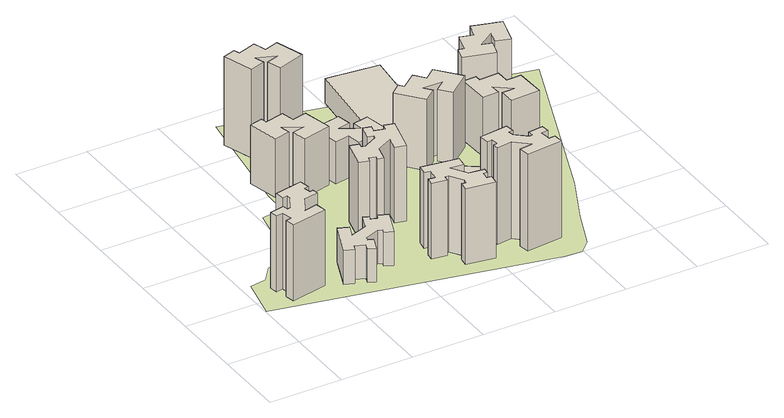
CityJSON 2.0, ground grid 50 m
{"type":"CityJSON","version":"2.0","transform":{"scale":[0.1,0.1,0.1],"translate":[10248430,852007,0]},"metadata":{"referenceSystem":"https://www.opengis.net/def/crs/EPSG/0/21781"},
"CityObjects":{
"building1":{"type":"Building","attributes":{"class":"1000","function":"1000","usage":"1000","roofType":"1000","measuredHeight":54,"storeysAboveGround":18,"storeysBelowGround":0},"geometry":[{"type":"Solid","lod":"1","boundaries":[[[[0,1,2,3]],[[4,5,1,0]],[[6,7,5,4]],[[8,9,7,6]],[[10,11,9,8]],[[12,13,11,10]],[[14,15,13,12]],[[16,17,15,14]],[[18,19,17,16]],[[20,21,19,18]],[[22,23,21,20]],[[24,25,23,22]],[[26,27,25,24]],[[28,29,27,26]],[[30,31,29,28]],[[32,33,31,30]],[[34,35,33,32]],[[36,37,35,34]],[[38,39,37,36]],[[40,41,39,38]],[[42,43,41,40]],[[44,45,43,42]],[[3,2,45,44]],[[1,5,7,9,11,13,15,17,19,21,23,25,27,29,31,33,35,37,39,41,43,45,2]],[[3,44,42,40,38,36,34,32,30,28,26,24,22,20,18,16,14,12,10,8,6,4,0]]]]}]},
"building2":{"type":"Building","attributes":{"class":"1000","function":"1000","usage":"1000","roofType":"1000","measuredHeight":24,"storeysAboveGround":8,"storeysBelowGround":0},"geometry":[{"type":"Solid","lod":"1","boundaries":[[[[46,47,48,49]],[[50,51,47,46]],[[52,53,51,50]],[[54,55,53,52]],[[56,57,55,54]],[[58,59,57,56]],[[60,61,59,58]],[[62,63,61,60]],[[64,65,63,62]],[[66,67,65,64]],[[68,69,67,66]],[[70,71,69,68]],[[72,73,71,70]],[[74,75,73,72]],[[76,77,75,74]],[[78,79,77,76]],[[80,81,79,78]],[[82,83,81,80]],[[84,85,83,82]],[[86,87,85,84]],[[88,89,87,86]],[[90,91,89,88]],[[49,48,91,90]],[[47,51,53,55,57,59,61,63,65,67,69,71,73,75,77,79,81,83,85,87,89,91,48]],[[49,90,88,86,84,82,80,78,76,74,72,70,68,66,64,62,60,58,56,54,52,50,46]]]]}]},
"building3":{"type":"Building","attributes":{"class":"1000","function":"1000","usage":"1000","roofType":"1000","measuredHeight":42,"storeysAboveGround":14,"storeysBelowGround":0},"geometry":[{"type":"Solid","lod":"1","boundaries":[[[[92,93,94,95]],[[96,97,93,92]],[[98,99,97,96]],[[100,101,99,98]],[[102,103,101,100]],[[104,105,103,102]],[[106,107,105,104]],[[108,109,107,106]],[[110,111,109,108]],[[112,113,111,110]],[[114,115,113,112]],[[116,117,115,114]],[[95,94,117,116]],[[93,97,99,101,103,105,107,109,111,113,115,117,94]],[[95,116,114,112,110,108,106,104,102,100,98,96,92]]]]}]},
"building4":{"type":"Building","attributes":{"class":"1000","function":"1000","usage":"1000","roofType":"1000","measuredHeight":54,"storeysAboveGround":18,"storeysBelowGround":0},"geometry":[{"type":"Solid","lod":"1","boundaries":[[[[118,119,120,121]],[[122,123,119,118]],[[124,125,123,122]],[[126,127,125,124]],[[128,129,127,126]],[[130,131,129,128]],[[132,133,131,130]],[[134,135,133,132]],[[136,137,135,134]],[[138,139,137,136]],[[140,141,139,138]],[[142,143,141,140]],[[144,145,143,142]],[[146,147,145,144]],[[148,149,147,146]],[[150,151,149,148]],[[152,153,151,150]],[[154,155,153,152]],[[156,157,155,154]],[[158,159,157,156]],[[160,161,159,158]],[[162,163,161,160]],[[121,120,163,162]],[[119,123,125,127,129,131,133,135,137,139,141,143,145,147,149,151,153,155,157,159,161,163,120]],[[121,162,160,158,156,154,152,150,148,146,144,142,140,138,136,134,132,130,128,126,124,122,118]]]]}]},
"building5":{"type":"Building","attributes":{"class":"1000","function":"1000","usage":"1000","roofType":"1000","measuredHeight":54,"storeysAboveGround":18,"storeysBelowGround":0},"geometry":[{"type":"Solid","lod":"1","boundaries":[[[[164,165,166,167]],[[168,169,165,164]],[[170,171,169,168]],[[172,173,171,170]],[[174,175,173,172]],[[176,177,175,174]],[[178,179,177,176]],[[180,181,179,178]],[[182,183,181,180]],[[184,185,183,182]],[[186,187,185,184]],[[188,189,187,186]],[[190,191,189,188]],[[192,193,191,190]],[[194,195,193,192]],[[196,197,195,194]],[[198,199,197,196]],[[200,201,199,198]],[[202,203,201,200]],[[204,205,203,202]],[[206,207,205,204]],[[208,209,207,206]],[[167,166,209,208]],[[169,171,173,175,177,179,181,183,185,187,189,191,193,195,197,199,201,203,205,207,209,166,165]],[[167,208,206,204,202,200,198,196,194,192,190,188,186,184,182,180,178,176,174,172,170,168,164]]]]}]},
"building6":{"type":"Building","attributes":{"class":"1000","function":"1000","usage":"1000","roofType":"1000","measuredHeight":63,"storeysAboveGround":21,"storeysBelowGround":0},"geometry":[{"type":"Solid","lod":"1","boundaries":[[[[210,211,212,213]],[[214,215,211,210]],[[216,217,215,214]],[[218,219,217,216]],[[220,221,219,218]],[[222,223,221,220]],[[224,225,223,222]],[[226,227,225,224]],[[228,229,227,226]],[[230,231,229,228]],[[232,233,231,230]],[[234,235,233,232]],[[213,212,235,234]],[[215,217,219,221,223,225,227,229,231,233,235,212,211]],[[213,234,232,230,228,226,224,222,220,218,216,214,210]]]]}]},
"building7":{"type":"Building","attributes":{"class":"1000","function":"1000","usage":"1000","roofType":"1000","measuredHeight":30,"storeysAboveGround":10,"storeysBelowGround":0},"geometry":[{"type":"Solid","lod":"1","boundaries":[[[[236,237,238,239]],[[240,241,237,236]],[[242,243,241,240]],[[244,245,243,242]],[[246,247,245,244]],[[248,249,247,246]],[[250,251,249,248]],[[252,253,251,250]],[[254,255,253,252]],[[256,257,255,254]],[[258,259,257,256]],[[260,261,259,258]],[[239,238,261,260]],[[241,243,245,247,249,251,253,255,257,259,261,238,237]],[[239,260,258,256,254,252,250,248,246,244,242,240,236]]]]}]},
"building8":{"type":"Building","attributes":{"class":"1000","function":"1610","usage":"1610","roofType":"1000","measuredHeight":12.5,"storeysAboveGround":5,"storeysBelowGround":0},"geometry":[{"type":"Solid","lod":"1","boundaries":[[[[262,263,264,265]],[[266,267,263,262]],[[268,269,267,266]],[[265,264,269,268]],[[263,267,269,264]],[[265,268,266,262]]]]}]},
"building9":{"type":"Building","attributes":{"class":"1000","function":"1000","usage":"1000","roofType":"1000","measuredHeight":69,"storeysAboveGround":23,"storeysBelowGround":0},"geometry":[{"type":"Solid","lod":"1","boundaries":[[[[270,271,272,273]],[[274,275,271,270]],[[276,277,275,274]],[[278,279,277,276]],[[280,281,279,278]],[[282,283,281,280]],[[284,285,283,282]],[[286,287,285,284]],[[288,289,287,286]],[[290,291,289,288]],[[292,293,291,290]],[[294,295,293,292]],[[296,297,295,294]],[[298,299,297,296]],[[300,301,299,298]],[[302,303,301,300]],[[304,305,303,302]],[[306,307,305,304]],[[308,309,307,306]],[[310,311,309,308]],[[312,313,311,310]],[[314,315,313,312]],[[273,272,315,314]],[[271,275,277,279,281,283,285,287,289,291,293,295,297,299,301,303,305,307,309,311,313,315,272]],[[273,314,312,310,308,306,304,302,300,298,296,294,292,290,288,286,284,282,280,278,276,274,270]]]]}]},
"building10":{"type":"Building","attributes":{"class":"1000","function":"1000","usage":"1000","roofType":"1000","measuredHeight":51,"storeysAboveGround":17,"storeysBelowGround":0},"geometry":[{"type":"Solid","lod":"1","boundaries":[[[[316,317,318,319]],[[320,321,317,316]],[[322,323,321,320]],[[324,325,323,322]],[[326,327,325,324]],[[328,329,327,326]],[[330,331,329,328]],[[332,333,331,330]],[[334,335,333,332]],[[336,337,335,334]],[[338,339,337,336]],[[340,341,339,338]],[[319,318,341,340]],[[317,321,323,325,327,329,331,333,335,337,339,341,318]],[[319,340,338,336,334,332,330,328,326,324,322,320,316]]]]}]},
"building11":{"type":"Building","attributes":{"class":"1000","function":"1610","usage":"1610","roofType":"1000","measuredHeight":17.5,"storeysAboveGround":7,"storeysBelowGround":0},"geometry":[{"type":"Solid","lod":"1","boundaries":[[[[342,343,344,345]],[[346,347,343,342]],[[348,349,347,346]],[[345,344,349,348]],[[347,349,344,343]],[[345,348,346,342]]]]}]},
"building12":{"type":"Building","attributes":{"class":"1000","function":"1000","usage":"1000","roofType":"1000","measuredHeight":15,"storeysAboveGround":5,"storeysBelowGround":0},"geometry":[{"type":"Solid","lod":"1","boundaries":[[[[350,351,352,353]],[[354,355,351,350]],[[356,357,355,354]],[[358,359,357,356]],[[360,361,359,358]],[[362,363,361,360]],[[364,365,363,362]],[[366,367,365,364]],[[368,369,367,366]],[[370,371,369,368]],[[372,373,371,370]],[[374,375,373,372]],[[376,377,375,374]],[[378,379,377,376]],[[380,381,379,378]],[[382,383,381,380]],[[384,385,383,382]],[[386,387,385,384]],[[388,389,387,386]],[[390,391,389,388]],[[392,393,391,390]],[[394,395,393,392]],[[353,352,395,394]],[[355,357,359,361,363,365,367,369,371,373,375,377,379,381,383,385,387,389,391,393,395,352,351]],[[353,394,392,390,388,386,384,382,380,378,376,374,372,370,368,366,364,362,360,358,356,354,350]]]]}]},
"building13":{"type":"Building","attributes":{"class":"1000","function":"1000","usage":"1000","roofType":"1000","measuredHeight":42,"storeysAboveGround":14,"storeysBelowGround":0},"geometry":[{"type":"Solid","lod":"1","boundaries":[[[[396,397,398,399]],[[400,401,397,396]],[[402,403,401,400]],[[404,405,403,402]],[[406,407,405,404]],[[408,409,407,406]],[[410,411,409,408]],[[412,413,411,410]],[[414,415,413,412]],[[416,417,415,414]],[[418,419,417,416]],[[420,421,419,418]],[[399,398,421,420]],[[401,403,405,407,409,411,413,415,417,419,421,398,397]],[[399,420,418,416,414,412,410,408,406,404,402,400,396]]]]}]},
"building14":{"type":"Building","attributes":{"class":"1000","function":"1000","usage":"1000","roofType":"1000","measuredHeight":42,"storeysAboveGround":14,"storeysBelowGround":0},"geometry":[{"type":"Solid","lod":"1","boundaries":[[[[422,423,424,425]],[[426,427,423,422]],[[428,429,427,426]],[[430,431,429,428]],[[432,433,431,430]],[[434,435,433,432]],[[436,437,435,434]],[[438,439,437,436]],[[440,441,439,438]],[[442,443,441,440]],[[444,445,443,442]],[[446,447,445,444]],[[425,424,447,446]],[[423,427,429,431,433,435,437,439,441,443,445,447,424]],[[425,446,444,442,440,438,436,434,432,430,428,426,422]]]]}]},
"landuse1":{"type":"LandUse","attributes":{"function":"1010","plot_ratio":3,"plot_area":40264.8,"landuse":"residential"},"geometry":[{"type":"MultiSurface","lod":"1","boundaries":[[[448,449,450,451,452,453,454,455,456,457,458,459,460,461,462]]]}]}
},
"vertices":[
[510,746,0],[510,746,540],[495,816,540],[495,816,0],[478,739,0],[478,739,540],[488,691,0],[488,691,540],[513,696,0],[513,696,540],[521,656,0],[521,656,540],[418,635,0],[418,635,540],[356,525,0],[356,525,540],[446,544,0],[446,544,540],[462,468,0],[462,468,540],[210,416,0],[210,416,540],[196,484,0],[196,484,540],[237,492,0],[237,492,540],[221,566,0],[221,566,540],[174,556,0],[174,556,540],[163,610,0],[163,610,540],[265,631,0],[265,631,540],[273,593,0],[273,593,540],[296,597,0],[296,597,540],[348,688,0],[348,688,540],[342,718,0],[342,718,540],[313,712,0],[313,712,540],[299,776,0],[299,776,540],
[936,450,0],[936,450,240],[1011,635,240],[1011,635,0],[876,474,0],[876,474,240],[887,501,0],[887,501,240],[858,513,0],[858,513,240],[759,476,0],[759,476,240],[751,455,0],[751,455,240],[787,441,0],[787,441,240],[748,344,0],[748,344,240],[697,364,0],[697,364,240],[715,408,0],[715,408,240],[645,436,0],[645,436,240],[629,397,0],[629,397,240],[565,422,0],[565,422,240],[660,661,0],[660,661,240],[732,632,0],[732,632,240],[698,548,0],[698,548,240],[818,590,0],[818,590,240],[857,688,0],[857,688,240],[895,673,0],[895,673,240],[886,649,0],[886,649,240],[932,631,0],[932,631,240],[944,662,0],[944,662,240],
[1062,1428,0],[1062,1428,420],[1015,1629,420],[1015,1629,0],[864,1382,0],[864,1382,420],[840,1482,0],[840,1482,420],[928,1502,0],[928,1502,420],[806,1564,0],[806,1564,420],[822,1497,0],[822,1497,420],[712,1472,0],[712,1472,420],[662,1686,0],[662,1686,420],[752,1707,0],[752,1707,420],[762,1667,0],[762,1667,420],[894,1697,0],[894,1697,420],[915,1606,0],[915,1606,420],
[956,1016,0],[956,1016,540],[907,822,540],[907,822,0],[1019,1000,0],[1019,1000,540],[1012,971,0],[1012,971,540],[1042,964,0],[1042,964,540],[1135,1013,0],[1135,1013,540],[1141,1035,0],[1141,1035,540],[1103,1044,0],[1103,1044,540],[1129,1146,0],[1129,1146,540],[1182,1132,0],[1182,1132,540],[1170,1086,0],[1170,1086,540],[1243,1068,0],[1243,1068,540],[1254,1108,0],[1254,1108,540],[1321,1092,0],[1321,1092,540],[1257,842,0],[1257,842,540],[1182,861,0],[1182,861,540],[1205,950,0],[1205,950,540],[1092,892,0],[1092,892,540],[1066,790,0],[1066,790,540],[1026,800,0],[1026,800,540],[1032,825,0],[1032,825,540],[984,836,0],[984,836,540],[976,805,0],[976,805,540],
[1310,236,0],[1310,236,540],[1508,208,540],[1508,208,0],[1320,301,0],[1320,301,540],[1349,296,0],[1349,296,540],[1354,327,0],[1354,327,540],[1296,414,0],[1296,414,540],[1273,417,0],[1273,417,540],[1268,379,0],[1268,379,540],[1165,394,0],[1165,394,540],[1173,448,0],[1173,448,540],[1220,441,0],[1220,441,540],[1231,516,0],[1231,516,540],[1190,522,0],[1190,522,540],[1200,590,0],[1200,590,540],[1454,554,0],[1454,554,540],[1443,477,0],[1443,477,540],[1353,490,0],[1353,490,540],[1420,384,0],[1420,384,540],[1524,369,0],[1524,369,540],[1518,328,0],[1518,328,540],[1493,332,0],[1493,332,540],[1486,283,0],[1486,283,540],[1518,279,0],[1518,279,540],
[1167,1920,0],[1167,1920,630],[1104,2117,630],[1104,2117,0],[975,1857,0],[975,1857,630],[943,1955,0],[943,1955,630],[1028,1983,0],[1028,1983,630],[903,2034,0],[903,2034,630],[924,1968,0],[924,1968,630],[817,1933,0],[817,1933,630],[749,2143,0],[749,2143,630],[837,2172,0],[837,2172,630],[850,2132,0],[850,2132,630],[978,2175,0],[978,2175,630],[1007,2086,0],[1007,2086,630],
[1065,1621,0],[1065,1621,300],[1104,1417,300],[1104,1417,0],[1264,1660,0],[1264,1660,300],[1283,1559,0],[1283,1559,300],[1196,1542,0],[1196,1542,300],[1314,1476,0],[1314,1476,300],[1301,1544,0],[1301,1544,300],[1411,1566,0],[1411,1566,300],[1453,1349,0],[1453,1349,300],[1362,1331,0],[1362,1331,300],[1354,1371,0],[1354,1371,300],[1221,1345,0],[1221,1345,300],[1204,1437,0],[1204,1437,300],
[1611,1146,0],[1611,1146,125],[1319,748,125],[1319,748,0],[1904,934,0],[1904,934,125],[1612,536,0],[1612,536,125],
[1765,517,0],[1765,517,690],[1567,494,690],[1567,494,0],[1773,453,0],[1773,453,690],[1743,449,0],[1743,449,690],[1747,419,0],[1747,419,690],[1826,349,0],[1826,349,690],[1849,352,0],[1849,352,690],[1844,390,0],[1844,390,690],[1948,402,0],[1948,402,690],[1955,348,0],[1955,348,690],[1907,343,0],[1907,343,690],[1916,268,0],[1916,268,690],[1958,272,0],[1958,272,690],[1966,204,0],[1966,204,690],[1711,174,0],[1711,174,690],[1701,251,0],[1701,251,690],[1792,262,0],[1792,262,690],[1698,347,0],[1698,347,690],[1593,334,0],[1593,334,690],[1589,375,0],[1589,375,690],[1614,378,0],[1614,378,690],[1608,427,0],[1608,427,690],[1575,423,0],[1575,423,690],
[1986,1379,0],[1986,1379,510],[1855,1539,510],[1855,1539,0],[1828,1251,0],[1828,1251,510],[1763,1331,0],[1763,1331,510],[1833,1387,0],[1833,1387,510],[1697,1389,0],[1697,1389,510],[1740,1336,0],[1740,1336,510],[1653,1265,0],[1653,1265,510],[1513,1435,0],[1513,1435,510],[1585,1494,0],[1585,1494,510],[1611,1462,0],[1611,1462,510],[1717,1547,0],[1717,1547,510],[1776,1475,0],[1776,1475,510],
[1515,2239,0],[1515,2239,175],[1439,1547,175],[1439,1547,0],[1878,2201,0],[1878,2201,175],[1802,1510,0],[1802,1510,175],
[1973,657,0],[1973,657,150],[2168,615,150],[2168,615,0],[1986,721,0],[1986,721,150],[2016,714,0],[2016,714,150],[2022,744,0],[2022,744,150],[1969,836,0],[1969,836,150],[1947,841,0],[1947,841,150],[1939,803,0],[1939,803,150],[1837,825,0],[1837,825,150],[1848,878,0],[1848,878,150],[1895,868,0],[1895,868,150],[1910,942,0],[1910,942,150],[1869,951,0],[1869,951,150],[1884,1018,0],[1884,1018,150],[2135,964,0],[2135,964,150],[2119,888,0],[2119,888,150],[2030,907,0],[2030,907,150],[2091,797,0],[2091,797,150],[2194,775,0],[2194,775,150],[2186,735,0],[2186,735,150],[2161,740,0],[2161,740,150],[2151,692,0],[2151,692,150],[2183,685,0],[2183,685,150],
[2360,1128,0],[2360,1128,420],[2351,1334,420],[2351,1334,0],[2157,1118,0],[2157,1118,420],[2153,1221,0],[2153,1221,420],[2242,1225,0],[2242,1225,420],[2135,1308,0],[2135,1308,420],[2138,1239,0],[2138,1239,420],[2025,1234,0],[2025,1234,420],[2017,1454,0],[2017,1454,420],[2109,1458,0],[2109,1458,420],[2111,1417,0],[2111,1417,420],[2246,1423,0],[2246,1423,420],[2250,1330,0],[2250,1330,420],
[2569,1910,0],[2569,1910,420],[2371,1967,420],[2371,1967,0],[2512,1715,0],[2512,1715,420],[2413,1743,0],[2413,1743,420],[2438,1829,0],[2438,1829,420],[2325,1754,0],[2325,1754,420],[2391,1735,0],[2391,1735,420],[2359,1627,0],[2359,1627,420],[2148,1688,0],[2148,1688,420],[2174,1777,0],[2174,1777,420],[2214,1766,0],[2214,1766,420],[2252,1896,0],[2252,1896,420],[2342,1870,0],[2342,1870,420],
[2818,1905,0],[2342,686,0],[2181,350,0],[2072,82,0],[1994,4,0],[1870,9,0],[9,396,0],[73,687,0],[184,705,0],[268,808,0],[439,877,0],[530,1315,0],[678,1342,0],[685,1510,0],[813,2343,0]
]}
